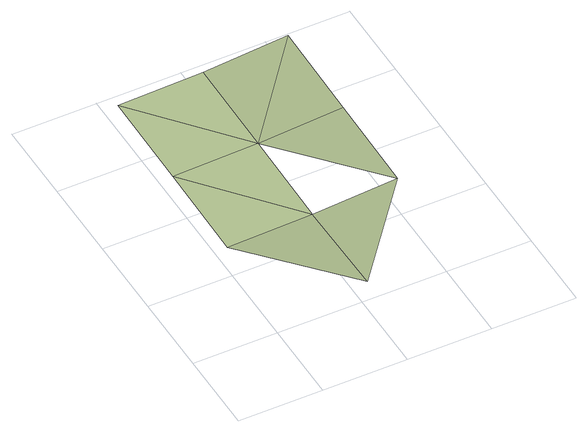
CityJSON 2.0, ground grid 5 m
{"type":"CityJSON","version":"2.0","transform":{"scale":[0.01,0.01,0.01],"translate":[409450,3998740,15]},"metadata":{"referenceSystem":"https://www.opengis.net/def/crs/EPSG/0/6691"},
"CityObjects":{
"terrain1":{"type":"TINRelief","attributes":{"name":"54391759","lod":1},"geometry":[{"type":"CompositeSurface","lod":"1","boundaries":[[[0,1,2]],[[0,3,1]],[[0,4,3]],[[5,4,0]],[[5,6,4]],[[6,5,7]],[[5,8,7]],[[5,9,8]],[[5,2,9]]]}]}
},
"vertices":[
[580,698,50],[574,81,80],[1080,693,90],[80,703,30],[87,1319,30],[587,1314,50],[93,1935,30],[593,1930,50],[1093,1925,100],[1087,1309,90]
]}
